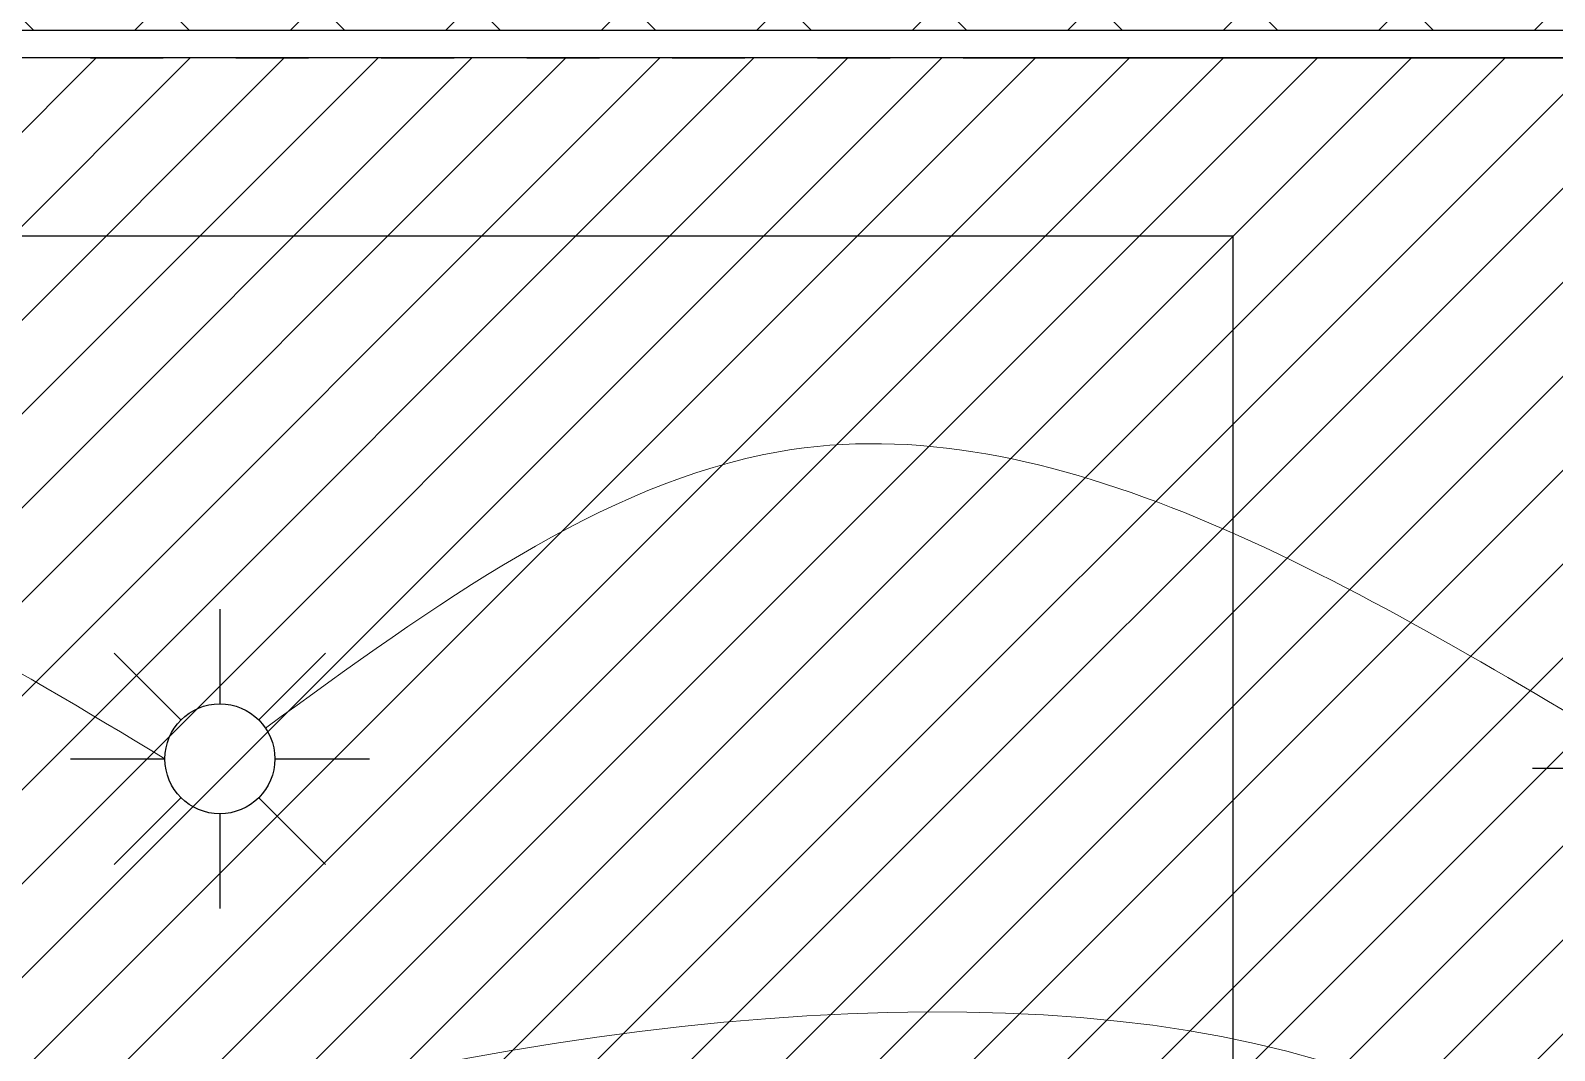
# Model space of a CAD drawing. Header units: centimetres. Extents: x 2811 to 13089, y 820 to 6224.
# Drawn here: x 11072.2 to 11183.1, y 3165.2 to 3239.4 of the extents above; entities that cross this region are included whole.
import ezdxf

# ---------------------------------------------------------------- set-up
doc = ezdxf.new("R2010")
doc.units = ezdxf.units.CM
doc.linetypes.add('VW-01', pattern=[0.41656, 0.20828, -0.20828])
for name, color, linetype in [('B Faux plafonds', 252, 'Continuous'), ('B Faux plafonds_Hatch', 252, 'Continuous'), ('B GÈnÈral_Hatch', 252, 'Continuous'), ('B Général', 252, 'Continuous'), ('D SURFACES-shab', 252, 'Continuous'), ('prlm-VMC', 93, 'Continuous')]:
    doc.layers.add(name, color=color, linetype=linetype)
doc.layers.add('prlm-ELEC-CFO', color=1, linetype='Continuous', lineweight=25)
pattern_1 = [(45, (0, 0.2205), (-3.5277778, 3.3072917), [])]

# ---------------------------------------------------------------- blocks, each defined once
blk = doc.blocks.new('xi.SPOT')
at = {"color": 0, "lineweight": 5}
blk.add_wipeout([(-4, 0), (-2.83, -2.83), (0, -4), (2.83, -2.83), (4, 0), (2.83, 2.83), (0, 4), (-2.83, 2.83)], dxfattribs=at).dxf.layer = 'prlm-ELEC-CFO'
at = {"layer": 'prlm-ELEC-CFO', "color": 0, "linetype": 'ByBlock', "lineweight": -2, "flags": 128}
for points in [[(0, 10.88), (0, 4)], [(-7.69, 7.69), (-2.83, 2.83)], [(7.69, 7.69), (2.83, 2.83)], [(-10.88, 0), (-4, 0)], [(4, 0), (10.88, 0)], [(-2.83, -2.83), (-7.69, -7.69)], [(2.83, -2.83), (7.69, -7.69)], [(0, -4), (0, -10.88)]]:
    blk.add_lwpolyline(points, dxfattribs=at)
at = {"layer": 'prlm-ELEC-CFO', "color": 0, "linetype": 'ByBlock', "lineweight": -2}
blk.add_circle((0, 0), 4, dxfattribs=at)

msp = doc.modelspace()

# ---------------------------------------------------------------- hatches: boundary and pattern name
at = {"layer": 'B Faux plafonds_Hatch', "linetype": 'Continuous'}
h = msp.add_hatch(dxfattribs=at)
h.set_pattern_fill('F_P__SOFFITE', color=256, style=0, pattern_type=2)
h.set_pattern_definition(pattern_1)
h.paths.add_polyline_path([(10854.384, 3237.389), (11283.038, 3237.389), (11283.042, 2953.388), (11268.443, 2953.388), (11268.443, 2863.388), (11341.443, 2863.388), (11341.443, 2728.388), (11263.445, 2728.388), (11263.445, 2630.388), (11176.392, 2630.388), (11176.392, 3115.128), (11076.392, 3115.128), (11076.388, 3066.464), (10854.384, 3066.464)])
at = {"layer": 'B GÈnÈral_Hatch', "linetype": 'Continuous'}
h = msp.add_hatch(dxfattribs=at)
h.set_pattern_fill('02_ISOLANT', color=256, style=0, pattern_type=2)
h.set_pattern_definition([(45, (0, 0), (-5.656854, 5.656854), []), (135, (0, 0), (5.656854, 5.656854), [])])
h.paths.add_polyline_path([(10844.388, 3247.389), (10852.388, 3239.389), (11543.445, 3239.389), (11543.445, 3247.389)])

# ---------------------------------------------------------------- linework, layer by layer
at = {"layer": 'B Faux plafonds', "linetype": 'VW-01', "ltscale": 25.4, "flags": 128}
msp.add_lwpolyline([(10854.384, 3237.389), (11283.038, 3237.389), (11283.042, 2953.388), (11268.443, 2953.388), (11268.443, 2863.388), (11341.443, 2863.388), (11341.443, 2728.388), (11263.445, 2728.388), (11263.445, 2630.388), (11176.392, 2630.388), (11176.392, 3115.128), (11076.392, 3115.128), (11076.388, 3066.464), (10854.384, 3066.464)], close=True, dxfattribs=at)
at = {"layer": 'B Général', "linetype": 'Continuous'}
for p, q in [((11543.445, 3239.389), (10852.388, 3239.389)), ((11543.445, 3237.389), (10854.388, 3237.389)), ((11543.445, 3237.389), (10854.388, 3237.389))]:
    msp.add_line(p, q, dxfattribs=at)
at = {"layer": 'D SURFACES-shab', "flags": 128}
msp.add_lwpolyline([(10854.384, 3237.464), (10854.39, 3066.504), (11076.392, 3066.464), (11076.545, 3115.128), (11176.392, 3115.128), (11176.392, 3078), (11283.042, 3078), (11283.038, 3237.314)], close=True, dxfattribs=at)

# ---------------------------------------------------------------- next in the draw order: block references
at = {"layer": 'prlm-ELEC-CFO'}
for p in [(11085.993, 3186.396), (11192.37, 3185.719)]:
    msp.add_blockref('xi.SPOT', p, dxfattribs=at)

# ---------------------------------------------------------------- next in the draw order: hatches: boundary and pattern name
at = {"layer": 'B Faux plafonds_Hatch', "linetype": 'Continuous'}
h = msp.add_hatch(dxfattribs=at)
h.set_pattern_fill('F_P__SOFFITE', color=9, style=0, pattern_type=2)
h.set_pattern_definition(pattern_1)
h.paths.add_polyline_path([(10854.384, 3237.389), (11283.038, 3237.389), (11283.042, 2953.388), (11268.443, 2953.388), (11268.443, 2863.388), (11341.443, 2863.388), (11341.443, 2728.388), (11263.445, 2728.388), (11263.445, 2630.388), (11176.392, 2630.388), (11176.392, 3115.128), (11076.392, 3115.128), (11076.388, 3066.464), (10854.384, 3066.464)])

# ---------------------------------------------------------------- next in the draw order: linework, layer by layer
at = {"layer": 'B Faux plafonds', "linetype": 'VW-01', "ltscale": 25.4, "flags": 128}
msp.add_lwpolyline([(10854.384, 3237.389), (11283.038, 3237.389), (11283.042, 2953.388), (11268.443, 2953.388), (11268.443, 2863.388), (11341.443, 2863.388), (11341.443, 2728.388), (11263.445, 2728.388), (11263.445, 2630.388), (11176.392, 2630.388), (11176.392, 3115.128), (11076.392, 3115.128), (11076.388, 3066.464), (10854.384, 3066.464)], close=True, dxfattribs=at)
at = {"layer": 'D SURFACES-shab', "flags": 128}
msp.add_lwpolyline([(10854.384, 3237.464), (10854.39, 3066.504), (11076.392, 3066.464), (11076.545, 3115.128), (11176.392, 3115.128), (11176.392, 3078), (11283.042, 3078), (11283.038, 3237.314)], close=True, dxfattribs=at)
at = {"layer": 'prlm-ELEC-CFO', "lineweight": 13}
for points in [[(11188.595, 3187.042), (11126.646, 3208.744), (11089.313, 3188.627)], [(11081.993, 3186.396), (11046.91, 3203.004), (10975.823, 3187.751)], [(11182.899, 3091.851), (11190.376, 3142.928), (11030.388, 3137.619), (10981.309, 3091.599)]]:
    msp.add_spline(points, degree=3, dxfattribs=at)
at = {"layer": 'prlm-VMC'}
msp.add_lwpolyline([(11096.457, 3050.998), (11096.457, 3061.355), (11159.724, 3061.355), (11159.724, 3224.426), (10879.774, 3224.426)], dxfattribs=at)

doc.saveas('drawing.dxf')
